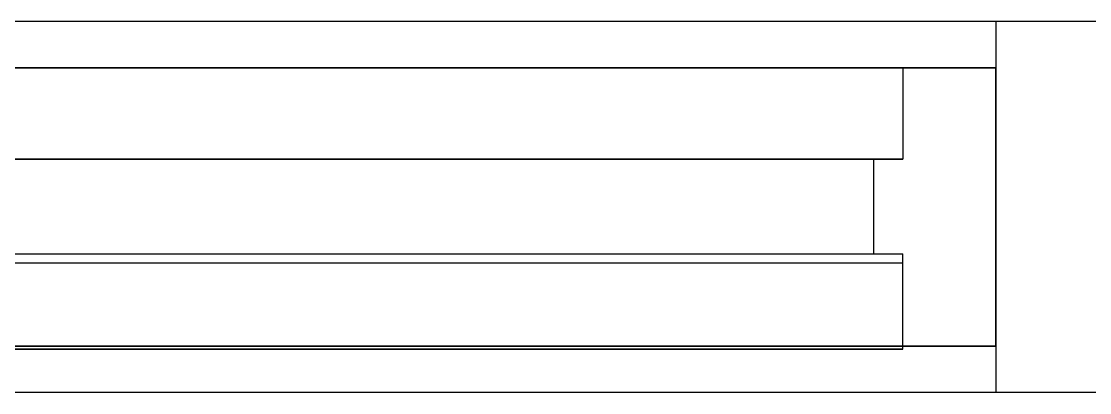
# Model space of a CAD drawing. Header units: millimetres. Extents: x 5543 to 15648, y 4351 to 19091.
# Drawn here: x 12863 to 13439, y 5951 to 6151 of the extents above; entities that cross this region are included whole.
import ezdxf

# ---------------------------------------------------------------- set-up
doc = ezdxf.new("R2010")
doc.units = ezdxf.units.MM
doc.layers.add('IfcObject', color=7, linetype='CONTINUOUS')

msp = doc.modelspace()

# ---------------------------------------------------------------- linework, layer by layer
at = {"layer": 'IfcObject'}
for p, q in [((14248.1, 6151.31, -4700), (6142.88, 6151.31, -4700)), ((14248.1, 6151.31, -4700), (6142.88, 6151.31, -4700)), ((13388.1, 6151.31, -5100), (11188.1, 6151.31, -5100)), ((13388.1, 6151.31, -5100), (11188.1, 6151.31, -5100)), ((13388.1, 6151.31, -7200), (13388.1, 5951.31, -7200)), ((14248.1, 6151.31, -7200), (13388.1, 6151.31, -7200)), ((13388.1, 6151.31, -7200), (13388.1, 5951.31, -7200)), ((13388.1, 6151.31, -5100), (13388.1, 5951.31, -5100)), ((13388.1, 6151.31, -7200), (13388.1, 6151.31, -5100)), ((13388.1, 6151.31, -5100), (13388.1, 5951.31, -5100)), ((14248.1, 6151.31, -7200), (13388.1, 6151.31, -7200)), ((13388.1, 6151.31, -7200), (13388.1, 6151.31, -5100)), ((11188.1, 6126.31, -5100), (13388.1, 6126.31, -5100)), ((11188.1, 6126.31, -5100), (13388.1, 6126.31, -5100)), ((13338.1, 6126.31, -5200), (11238.1, 6126.31, -5200)), ((13338.1, 6126.31, -5200), (11238.1, 6126.31, -5200)), ((13388.1, 6126.31, -7200), (13338.1, 6126.31, -7200)), ((13338.1, 6126.31, -7200), (13338.1, 6126.31, -5200)), ((13338.1, 6126.31, -5200), (13338.1, 6077.09, -5200)), ((13338.1, 6126.31, -7200), (13338.1, 6077.09, -7200)), ((13388.1, 6126.31, -7200), (13338.1, 6126.31, -7200)), ((13338.1, 6126.31, -7200), (13338.1, 6126.31, -5200)), ((13338.1, 6126.31, -7200), (13338.1, 6077.09, -7200)), ((13338.1, 6126.31, -5200), (13338.1, 6077.09, -5200)), ((13388.1, 6126.31, -5100), (13388.1, 6126.31, -7200)), ((13388.1, 5976.31, -7200), (13388.1, 6126.31, -7200)), ((13388.1, 5976.31, -7200), (13388.1, 6126.31, -7200)), ((13388.1, 6126.31, -5100), (13388.1, 6126.31, -7200)), ((13388.1, 5976.31, -5100), (13388.1, 6126.31, -5100)), ((13388.1, 5976.31, -5100), (13388.1, 6126.31, -5100)), ((11238.1, 6077.09, -5200), (13338.1, 6077.09, -5200)), ((11238.1, 6077.09, -5200), (13338.1, 6077.09, -5200)), ((13322.22, 6077.09, -5215.88), (11253.97, 6077.09, -5215.88)), ((13322.22, 6077.09, -5215.88), (11253.97, 6077.09, -5215.88)), ((13338.1, 6077.09, -7200), (13322.22, 6077.09, -7200)), ((13322.22, 6077.09, -7200), (13322.22, 6077.09, -5215.88)), ((13322.22, 6077.09, -5215.88), (13322.22, 6026.07, -5215.88)), ((13322.22, 6077.09, -7200), (13322.22, 6026.07, -7200)), ((13338.1, 6077.09, -7200), (13322.22, 6077.09, -7200)), ((13322.22, 6077.09, -7200), (13322.22, 6077.09, -5215.88)), ((13322.22, 6077.09, -7200), (13322.22, 6026.07, -7200)), ((13322.22, 6077.09, -5215.88), (13322.22, 6026.07, -5215.88)), ((13338.1, 6077.09, -5200), (13338.1, 6077.09, -7200)), ((13338.1, 6077.09, -5200), (13338.1, 6077.09, -7200)), ((11238.1, 6026.07, -5200), (13338.1, 6026.07, -5200)), ((11238.1, 6026.07, -5200), (13338.1, 6026.07, -5200)), ((11253.97, 6026.07, -5215.88), (13322.22, 6026.07, -5215.88)), ((11253.97, 6026.07, -5215.88), (13322.22, 6026.07, -5215.88)), ((13322.22, 6026.07, -5215.88), (13322.22, 6026.07, -7200)), ((13322.22, 6026.07, -7200), (13338.1, 6026.07, -7200)), ((13322.22, 6026.07, -7200), (13338.1, 6026.07, -7200)), ((13322.22, 6026.07, -5215.88), (13322.22, 6026.07, -7200)), ((13338.1, 6026.07, -7200), (13338.1, 6026.07, -5200)), ((13338.1, 5976.31, -5200), (13338.1, 6026.07, -5200)), ((13338.1, 5976.31, -7200), (13338.1, 6026.07, -7200)), ((13338.1, 5976.31, -5200), (13338.1, 6026.07, -5200)), ((13338.1, 6026.07, -7200), (13338.1, 6026.07, -5200)), ((13338.1, 5976.31, -7200), (13338.1, 6026.07, -7200)), ((12289.68, 6021.31, -5200), (13338.1, 6021.31, -5200)), ((12289.68, 6021.31, -7200), (13338.1, 6021.31, -7200)), ((12289.68, 6021.31, -5200), (13338.1, 6021.31, -5200)), ((12289.68, 6021.31, -7200), (13338.1, 6021.31, -7200)), ((13338.1, 5974.71, -5200), (13338.1, 6021.31, -5200)), ((13338.1, 6021.31, -5200), (13338.1, 6021.31, -7200)), ((13338.1, 5974.71, -5200), (13338.1, 6021.31, -5200)), ((13338.1, 5974.71, -7200), (13338.1, 6021.31, -7200)), ((13338.1, 5974.71, -7200), (13338.1, 6021.31, -7200)), ((13338.1, 6021.31, -5200), (13338.1, 6021.31, -7200)), ((13388.1, 5976.31, -5100), (11188.1, 5976.31, -5100)), ((13388.1, 5976.31, -5100), (11188.1, 5976.31, -5100)), ((11238.1, 5976.31, -5200), (13338.1, 5976.31, -5200)), ((11238.1, 5976.31, -5200), (13338.1, 5976.31, -5200)), ((12289.68, 5974.71, -7200), (13338.1, 5974.71, -7200)), ((13338.1, 5974.71, -5200), (12289.68, 5974.71, -5200)), ((13338.1, 5974.71, -5200), (12289.68, 5974.71, -5200)), ((12289.68, 5974.71, -7200), (13338.1, 5974.71, -7200)), ((13338.1, 5976.31, -5200), (13338.1, 5976.31, -7200)), ((13338.1, 5976.31, -7200), (13388.1, 5976.31, -7200)), ((13338.1, 5976.31, -7200), (13388.1, 5976.31, -7200)), ((13338.1, 5976.31, -5200), (13338.1, 5976.31, -7200)), ((13338.1, 5974.71, -7200), (13338.1, 5974.71, -5200)), ((13338.1, 5974.71, -7200), (13338.1, 5974.71, -5200)), ((13388.1, 5976.31, -7200), (13388.1, 5976.31, -5100)), ((13388.1, 5976.31, -7200), (13388.1, 5976.31, -5100)), ((14248.1, 5951.31, -4700), (6142.88, 5951.31, -4700)), ((14248.1, 5951.31, -4700), (6142.88, 5951.31, -4700)), ((13388.1, 5951.31, -5100), (11188.1, 5951.31, -5100)), ((13388.1, 5951.31, -5100), (11188.1, 5951.31, -5100)), ((14248.1, 5951.31, -7200), (13388.1, 5951.31, -7200)), ((13388.1, 5951.31, -7200), (13388.1, 5951.31, -5100)), ((14248.1, 5951.31, -7200), (13388.1, 5951.31, -7200)), ((13388.1, 5951.31, -7200), (13388.1, 5951.31, -5100))]:
    msp.add_line(p, q, dxfattribs=at)

doc.saveas('drawing.dxf')
